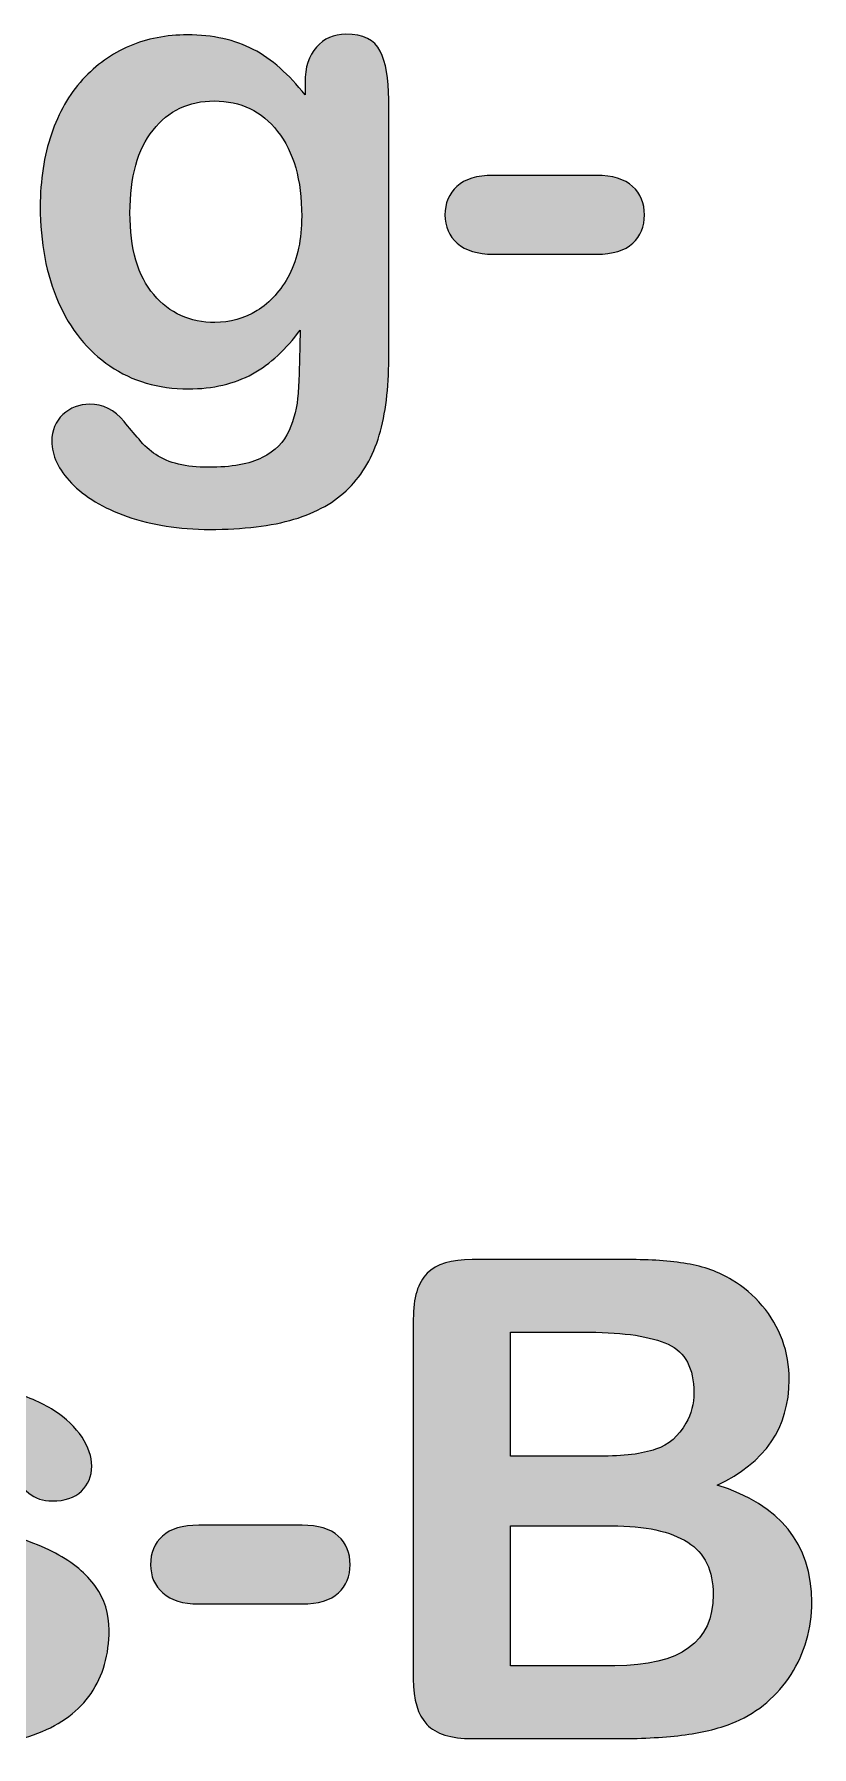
# Model space of a CAD drawing. Header units: millimetres. Extents: x 190 to 440, y -221 to -136.
# Drawn here: x 220.13 to 225.04, y -199.3 to -188.47 of the extents above; entities that cross this region are included whole.
import ezdxf

# ---------------------------------------------------------------- set-up
doc = ezdxf.new("R2010")
doc.units = ezdxf.units.MM
doc.header["$MEASUREMENT"] = 0
doc.layers.add('Layer 1', color=7, linetype='Continuous')

# ---------------------------------------------------------------- blocks, each defined once
blk = doc.blocks.new('block 6')
at = {"layer": 'Layer 1', "true_color": 0x231f20}
h = blk.add_hatch(color=250, dxfattribs=at)
h.dxf.hatch_style = 2
edge = h.paths.add_edge_path()
edge.add_spline(control_points=[(222.365, -188.882), (222.365, -188.882), (222.365, -190.522), (222.365, -190.522), (222.365, -190.709), (222.345, -190.87), (222.305, -191.005), (222.265, -191.14), (222.201, -191.252), (222.113, -191.34), (222.025, -191.428), (221.909, -191.494), (221.766, -191.537), (221.624, -191.579), (221.446, -191.601), (221.234, -191.601), (221.04, -191.601), (220.866, -191.573), (220.713, -191.519), (220.56, -191.465), (220.443, -191.394), (220.36, -191.308), (220.277, -191.222), (220.236, -191.134), (220.236, -191.043), (220.236, -190.974), (220.259, -190.918), (220.306, -190.874), (220.353, -190.831), (220.409, -190.809), (220.476, -190.809), (220.558, -190.809), (220.631, -190.845), (220.693, -190.919), (220.723, -190.956), (220.754, -190.993), (220.787, -191.031), (220.819, -191.069), (220.855, -191.102), (220.894, -191.128), (220.933, -191.155), (220.981, -191.175), (221.036, -191.188), (221.091, -191.201), (221.154, -191.208), (221.226, -191.208), (221.372, -191.208), (221.485, -191.188), (221.566, -191.147), (221.647, -191.106), (221.703, -191.049), (221.735, -190.976), (221.768, -190.903), (221.787, -190.825), (221.792, -190.742), (221.798, -190.658), (221.802, -190.524), (221.805, -190.34), (221.718, -190.461), (221.618, -190.553), (221.504, -190.617), (221.39, -190.68), (221.255, -190.712), (221.098, -190.712), (220.909, -190.712), (220.744, -190.663), (220.603, -190.567), (220.461, -190.471), (220.353, -190.335), (220.277, -190.162), (220.201, -189.988), (220.163, -189.788), (220.163, -189.56), (220.163, -189.391), (220.187, -189.238), (220.233, -189.101), (220.279, -188.965), (220.345, -188.85), (220.43, -188.756), (220.516, -188.663), (220.614, -188.592), (220.726, -188.544), (220.837, -188.497), (220.96, -188.473), (221.094, -188.473), (221.254, -188.473), (221.392, -188.504), (221.509, -188.565), (221.626, -188.626), (221.735, -188.723), (221.836, -188.853), (221.836, -188.853), (221.836, -188.777), (221.836, -188.777), (221.836, -188.679), (221.86, -188.603), (221.908, -188.55), (221.956, -188.496), (222.018, -188.469), (222.094, -188.469), (222.203, -188.469), (222.275, -188.504), (222.311, -188.575), (222.347, -188.646), (222.365, -188.749), (222.365, -188.882)], knot_values=[0, 0, 0, 0, 1, 1, 1, 2, 2, 2, 3, 3, 3, 4, 4, 4, 5, 5, 5, 6, 6, 6, 7, 7, 7, 8, 8, 8, 9, 9, 9, 10, 10, 10, 11, 11, 11, 12, 12, 12, 13, 13, 13, 14, 14, 14, 15, 15, 15, 16, 16, 16, 17, 17, 17, 18, 18, 18, 19, 19, 19, 20, 20, 20, 21, 21, 21, 22, 22, 22, 23, 23, 23, 24, 24, 24, 25, 25, 25, 26, 26, 26, 27, 27, 27, 28, 28, 28, 29, 29, 29, 30, 30, 30, 31, 31, 31, 32, 32, 32, 33, 33, 33, 34, 34, 34, 35, 35, 35, 35], degree=3, periodic=1)
edge = h.paths.add_edge_path()
edge.add_spline(control_points=[(220.73, -189.598), (220.73, -189.826), (220.78, -189.999), (220.88, -190.116), (220.98, -190.234), (221.109, -190.292), (221.267, -190.292), (221.361, -190.292), (221.45, -190.267), (221.533, -190.217), (221.616, -190.166), (221.684, -190.091), (221.737, -189.989), (221.789, -189.888), (221.815, -189.765), (221.815, -189.62), (221.815, -189.39), (221.764, -189.211), (221.663, -189.083), (221.562, -188.955), (221.429, -188.891), (221.263, -188.891), (221.102, -188.891), (220.973, -188.952), (220.876, -189.075), (220.778, -189.197), (220.73, -189.372), (220.73, -189.598)], knot_values=[0, 0, 0, 0, 1, 1, 1, 2, 2, 2, 3, 3, 3, 4, 4, 4, 5, 5, 5, 6, 6, 6, 7, 7, 7, 8, 8, 8, 9, 9, 9, 9], degree=3, periodic=1)
h = blk.add_hatch(color=250, dxfattribs=at)
h.dxf.hatch_style = 2
edge = h.paths.add_edge_path()
edge.add_spline(control_points=[(223.677, -189.86), (223.677, -189.86), (223.024, -189.86), (223.024, -189.86), (222.925, -189.86), (222.85, -189.837), (222.798, -189.791), (222.746, -189.745), (222.72, -189.685), (222.72, -189.612), (222.72, -189.538), (222.746, -189.477), (222.796, -189.431), (222.846, -189.385), (222.922, -189.362), (223.024, -189.362), (223.024, -189.362), (223.677, -189.362), (223.677, -189.362), (223.779, -189.362), (223.856, -189.385), (223.906, -189.431), (223.956, -189.477), (223.981, -189.538), (223.981, -189.612), (223.981, -189.685), (223.957, -189.745), (223.907, -189.791), (223.857, -189.837), (223.781, -189.86), (223.677, -189.86)], knot_values=[0, 0, 0, 0, 1, 1, 1, 2, 2, 2, 3, 3, 3, 4, 4, 4, 5, 5, 5, 6, 6, 6, 7, 7, 7, 8, 8, 8, 9, 9, 9, 10, 10, 10, 10], degree=3, periodic=1)
at = {"layer": 'Layer 1', "lineweight": 0}
for points, knots in [([(222.365, -188.882), (222.365, -188.882), (222.365, -190.522), (222.365, -190.522), (222.365, -190.709), (222.345, -190.87), (222.305, -191.005), (222.265, -191.14), (222.201, -191.252), (222.113, -191.34), (222.025, -191.428), (221.909, -191.494), (221.766, -191.537), (221.624, -191.579), (221.446, -191.601), (221.234, -191.601), (221.04, -191.601), (220.866, -191.573), (220.713, -191.519), (220.56, -191.465), (220.443, -191.394), (220.36, -191.308), (220.277, -191.222), (220.236, -191.134), (220.236, -191.043), (220.236, -190.974), (220.259, -190.918), (220.306, -190.874), (220.353, -190.831), (220.409, -190.809), (220.476, -190.809), (220.558, -190.809), (220.631, -190.845), (220.693, -190.919), (220.723, -190.956), (220.754, -190.993), (220.787, -191.031), (220.819, -191.069), (220.855, -191.102), (220.894, -191.128), (220.933, -191.155), (220.981, -191.175), (221.036, -191.188), (221.091, -191.201), (221.154, -191.208), (221.226, -191.208), (221.372, -191.208), (221.485, -191.188), (221.566, -191.147), (221.647, -191.106), (221.703, -191.049), (221.735, -190.976), (221.768, -190.903), (221.787, -190.825), (221.792, -190.742), (221.798, -190.658), (221.802, -190.524), (221.805, -190.34), (221.718, -190.461), (221.618, -190.553), (221.504, -190.617), (221.39, -190.68), (221.255, -190.712), (221.098, -190.712), (220.909, -190.712), (220.744, -190.663), (220.603, -190.567), (220.461, -190.471), (220.353, -190.335), (220.277, -190.162), (220.201, -189.988), (220.163, -189.788), (220.163, -189.56), (220.163, -189.391), (220.187, -189.238), (220.233, -189.101), (220.279, -188.965), (220.345, -188.85), (220.43, -188.756), (220.516, -188.663), (220.614, -188.592), (220.726, -188.544), (220.837, -188.497), (220.96, -188.473), (221.094, -188.473), (221.254, -188.473), (221.392, -188.504), (221.509, -188.565), (221.626, -188.626), (221.735, -188.723), (221.836, -188.853), (221.836, -188.853), (221.836, -188.777), (221.836, -188.777), (221.836, -188.679), (221.86, -188.603), (221.908, -188.55), (221.956, -188.496), (222.018, -188.469), (222.094, -188.469), (222.203, -188.469), (222.275, -188.504), (222.311, -188.575), (222.347, -188.646), (222.365, -188.749), (222.365, -188.882)], [0, 0, 0, 0, 1, 1, 1, 2, 2, 2, 3, 3, 3, 4, 4, 4, 5, 5, 5, 6, 6, 6, 7, 7, 7, 8, 8, 8, 9, 9, 9, 10, 10, 10, 11, 11, 11, 12, 12, 12, 13, 13, 13, 14, 14, 14, 15, 15, 15, 16, 16, 16, 17, 17, 17, 18, 18, 18, 19, 19, 19, 20, 20, 20, 21, 21, 21, 22, 22, 22, 23, 23, 23, 24, 24, 24, 25, 25, 25, 26, 26, 26, 27, 27, 27, 28, 28, 28, 29, 29, 29, 30, 30, 30, 31, 31, 31, 32, 32, 32, 33, 33, 33, 34, 34, 34, 35, 35, 35, 35]), ([(220.73, -189.598), (220.73, -189.826), (220.78, -189.999), (220.88, -190.116), (220.98, -190.234), (221.109, -190.292), (221.267, -190.292), (221.361, -190.292), (221.45, -190.267), (221.533, -190.217), (221.616, -190.166), (221.684, -190.091), (221.737, -189.989), (221.789, -189.888), (221.815, -189.765), (221.815, -189.62), (221.815, -189.39), (221.764, -189.211), (221.663, -189.083), (221.562, -188.955), (221.429, -188.891), (221.263, -188.891), (221.102, -188.891), (220.973, -188.952), (220.876, -189.075), (220.778, -189.197), (220.73, -189.372), (220.73, -189.598)], [0, 0, 0, 0, 1, 1, 1, 2, 2, 2, 3, 3, 3, 4, 4, 4, 5, 5, 5, 6, 6, 6, 7, 7, 7, 8, 8, 8, 9, 9, 9, 9]), ([(223.677, -189.86), (223.677, -189.86), (223.024, -189.86), (223.024, -189.86), (222.925, -189.86), (222.85, -189.837), (222.798, -189.791), (222.746, -189.745), (222.72, -189.685), (222.72, -189.612), (222.72, -189.538), (222.746, -189.477), (222.796, -189.431), (222.846, -189.385), (222.922, -189.362), (223.024, -189.362), (223.024, -189.362), (223.677, -189.362), (223.677, -189.362), (223.779, -189.362), (223.856, -189.385), (223.906, -189.431), (223.956, -189.477), (223.981, -189.538), (223.981, -189.612), (223.981, -189.685), (223.957, -189.745), (223.907, -189.791), (223.857, -189.837), (223.781, -189.86), (223.677, -189.86)], [0, 0, 0, 0, 1, 1, 1, 2, 2, 2, 3, 3, 3, 4, 4, 4, 5, 5, 5, 6, 6, 6, 7, 7, 7, 8, 8, 8, 9, 9, 9, 10, 10, 10, 10])]:
    blk.add_open_spline(points, degree=3, knots=knots, dxfattribs=at)
blk = doc.blocks.new('block 7')
at = {"layer": 'Layer 1', "true_color": 0x231f20}
h = blk.add_hatch(color=250, dxfattribs=at)
h.dxf.hatch_style = 2
edge = h.paths.add_edge_path()
edge.add_spline(control_points=[(223.818, -199.249), (223.818, -199.249), (222.892, -199.249), (222.892, -199.249), (222.758, -199.249), (222.663, -199.219), (222.606, -199.159), (222.549, -199.099), (222.52, -199.004), (222.52, -198.873), (222.52, -198.873), (222.52, -196.595), (222.52, -196.595), (222.52, -196.461), (222.549, -196.365), (222.608, -196.306), (222.666, -196.248), (222.761, -196.219), (222.892, -196.219), (222.892, -196.219), (223.874, -196.219), (223.874, -196.219), (224.019, -196.219), (224.144, -196.227), (224.25, -196.245), (224.356, -196.263), (224.451, -196.298), (224.535, -196.349), (224.607, -196.391), (224.67, -196.446), (224.725, -196.511), (224.781, -196.576), (224.823, -196.649), (224.852, -196.728), (224.881, -196.807), (224.895, -196.891), (224.895, -196.979), (224.895, -197.282), (224.743, -197.504), (224.44, -197.645), (224.838, -197.772), (225.038, -198.018), (225.038, -198.385), (225.038, -198.554), (224.994, -198.707), (224.907, -198.843), (224.821, -198.978), (224.703, -199.079), (224.556, -199.143), (224.464, -199.182), (224.358, -199.209), (224.238, -199.225), (224.118, -199.241), (223.978, -199.249), (223.818, -199.249)], knot_values=[0, 0, 0, 0, 1, 1, 1, 2, 2, 2, 3, 3, 3, 4, 4, 4, 5, 5, 5, 6, 6, 6, 7, 7, 7, 8, 8, 8, 9, 9, 9, 10, 10, 10, 11, 11, 11, 12, 12, 12, 13, 13, 13, 14, 14, 14, 15, 15, 15, 16, 16, 16, 17, 17, 17, 18, 18, 18, 18], degree=3, periodic=1)
edge = h.paths.add_edge_path()
edge.add_spline(control_points=[(223.134, -196.679), (223.134, -196.679), (223.134, -197.463), (223.134, -197.463), (223.134, -197.463), (223.696, -197.463), (223.696, -197.463), (223.849, -197.463), (223.967, -197.448), (224.051, -197.419), (224.134, -197.391), (224.198, -197.335), (224.242, -197.254), (224.276, -197.196), (224.293, -197.131), (224.293, -197.06), (224.293, -196.907), (224.239, -196.805), (224.13, -196.755), (224.021, -196.705), (223.855, -196.679), (223.632, -196.679), (223.632, -196.679), (223.134, -196.679), (223.134, -196.679)], knot_values=[0, 0, 0, 0, 1, 1, 1, 2, 2, 2, 3, 3, 3, 4, 4, 4, 5, 5, 5, 6, 6, 6, 7, 7, 7, 8, 8, 8, 8], degree=3, periodic=1)
edge = h.paths.add_edge_path()
edge.add_spline(control_points=[(223.773, -197.903), (223.773, -197.903), (223.134, -197.903), (223.134, -197.903), (223.134, -197.903), (223.134, -198.788), (223.134, -198.788), (223.134, -198.788), (223.793, -198.788), (223.793, -198.788), (224.208, -198.788), (224.415, -198.638), (224.415, -198.339), (224.415, -198.186), (224.362, -198.075), (224.254, -198.007), (224.147, -197.938), (223.986, -197.903), (223.773, -197.903)], knot_values=[0, 0, 0, 0, 1, 1, 1, 2, 2, 2, 3, 3, 3, 4, 4, 4, 5, 5, 5, 6, 6, 6, 6], degree=3, periodic=1)
h = blk.add_hatch(color=250, dxfattribs=at)
h.dxf.hatch_style = 2
edge = h.paths.add_edge_path()
edge.add_spline(control_points=[(220.598, -198.563), (220.598, -198.718), (220.56, -198.852), (220.484, -198.963), (220.408, -199.073), (220.296, -199.158), (220.148, -199.215), (220, -199.272), (219.82, -199.3), (219.607, -199.3), (219.405, -199.3), (219.231, -199.269), (219.087, -199.207), (218.942, -199.145), (218.835, -199.068), (218.766, -198.975), (218.697, -198.882), (218.663, -198.789), (218.663, -198.695), (218.663, -198.633), (218.685, -198.58), (218.729, -198.536), (218.773, -198.492), (218.829, -198.47), (218.896, -198.47), (218.956, -198.47), (219.001, -198.484), (219.033, -198.513), (219.064, -198.542), (219.095, -198.583), (219.124, -198.635), (219.182, -198.736), (219.251, -198.811), (219.331, -198.86), (219.412, -198.91), (219.522, -198.935), (219.661, -198.935), (219.774, -198.935), (219.867, -198.909), (219.939, -198.859), (220.012, -198.809), (220.048, -198.751), (220.048, -198.687), (220.048, -198.587), (220.01, -198.515), (219.935, -198.47), (219.86, -198.424), (219.736, -198.381), (219.564, -198.339), (219.37, -198.291), (219.212, -198.24), (219.09, -198.187), (218.968, -198.134), (218.87, -198.064), (218.797, -197.978), (218.724, -197.891), (218.688, -197.784), (218.688, -197.657), (218.688, -197.544), (218.721, -197.437), (218.789, -197.337), (218.856, -197.236), (218.956, -197.156), (219.088, -197.096), (219.219, -197.036), (219.378, -197.006), (219.564, -197.006), (219.71, -197.006), (219.841, -197.021), (219.958, -197.052), (220.074, -197.082), (220.171, -197.123), (220.249, -197.173), (220.327, -197.224), (220.386, -197.281), (220.427, -197.343), (220.468, -197.405), (220.488, -197.466), (220.488, -197.525), (220.488, -197.59), (220.466, -197.643), (220.423, -197.684), (220.379, -197.725), (220.318, -197.746), (220.238, -197.746), (220.18, -197.746), (220.131, -197.73), (220.09, -197.696), (220.049, -197.663), (220.003, -197.614), (219.951, -197.548), (219.908, -197.493), (219.858, -197.448), (219.8, -197.415), (219.742, -197.382), (219.663, -197.366), (219.564, -197.366), (219.462, -197.366), (219.377, -197.387), (219.31, -197.431), (219.242, -197.474), (219.208, -197.528), (219.208, -197.593), (219.208, -197.652), (219.233, -197.701), (219.283, -197.739), (219.333, -197.777), (219.399, -197.808), (219.483, -197.833), (219.567, -197.858), (219.683, -197.888), (219.831, -197.924), (220.006, -197.967), (220.149, -198.018), (220.26, -198.077), (220.371, -198.136), (220.455, -198.206), (220.512, -198.287), (220.569, -198.367), (220.598, -198.459), (220.598, -198.563)], knot_values=[0, 0, 0, 0, 1, 1, 1, 2, 2, 2, 3, 3, 3, 4, 4, 4, 5, 5, 5, 6, 6, 6, 7, 7, 7, 8, 8, 8, 9, 9, 9, 10, 10, 10, 11, 11, 11, 12, 12, 12, 13, 13, 13, 14, 14, 14, 15, 15, 15, 16, 16, 16, 17, 17, 17, 18, 18, 18, 19, 19, 19, 20, 20, 20, 21, 21, 21, 22, 22, 22, 23, 23, 23, 24, 24, 24, 25, 25, 25, 26, 26, 26, 27, 27, 27, 28, 28, 28, 29, 29, 29, 30, 30, 30, 31, 31, 31, 32, 32, 32, 33, 33, 33, 34, 34, 34, 35, 35, 35, 36, 36, 36, 37, 37, 37, 38, 38, 38, 39, 39, 39, 40, 40, 40, 40], degree=3, periodic=1)
h = blk.add_hatch(color=250, dxfattribs=at)
h.dxf.hatch_style = 2
edge = h.paths.add_edge_path()
edge.add_spline(control_points=[(221.817, -198.397), (221.817, -198.397), (221.164, -198.397), (221.164, -198.397), (221.065, -198.397), (220.989, -198.374), (220.938, -198.328), (220.886, -198.282), (220.86, -198.222), (220.86, -198.149), (220.86, -198.075), (220.885, -198.014), (220.936, -197.968), (220.986, -197.922), (221.062, -197.899), (221.164, -197.899), (221.164, -197.899), (221.817, -197.899), (221.817, -197.899), (221.919, -197.899), (221.995, -197.922), (222.046, -197.968), (222.096, -198.014), (222.121, -198.075), (222.121, -198.149), (222.121, -198.222), (222.096, -198.282), (222.047, -198.328), (221.997, -198.374), (221.92, -198.397), (221.817, -198.397)], knot_values=[0, 0, 0, 0, 1, 1, 1, 2, 2, 2, 3, 3, 3, 4, 4, 4, 5, 5, 5, 6, 6, 6, 7, 7, 7, 8, 8, 8, 9, 9, 9, 10, 10, 10, 10], degree=3, periodic=1)
at = {"layer": 'Layer 1', "lineweight": 0}
for points, knots in [([(223.818, -199.249), (223.818, -199.249), (222.892, -199.249), (222.892, -199.249), (222.758, -199.249), (222.663, -199.219), (222.606, -199.159), (222.549, -199.099), (222.52, -199.004), (222.52, -198.873), (222.52, -198.873), (222.52, -196.595), (222.52, -196.595), (222.52, -196.461), (222.549, -196.365), (222.608, -196.306), (222.666, -196.248), (222.761, -196.219), (222.892, -196.219), (222.892, -196.219), (223.874, -196.219), (223.874, -196.219), (224.019, -196.219), (224.144, -196.227), (224.25, -196.245), (224.356, -196.263), (224.451, -196.298), (224.535, -196.349), (224.607, -196.391), (224.67, -196.446), (224.725, -196.511), (224.781, -196.576), (224.823, -196.649), (224.852, -196.728), (224.881, -196.807), (224.895, -196.891), (224.895, -196.979), (224.895, -197.282), (224.743, -197.504), (224.44, -197.645), (224.838, -197.772), (225.038, -198.018), (225.038, -198.385), (225.038, -198.554), (224.994, -198.707), (224.907, -198.843), (224.821, -198.978), (224.703, -199.079), (224.556, -199.143), (224.464, -199.182), (224.358, -199.209), (224.238, -199.225), (224.118, -199.241), (223.978, -199.249), (223.818, -199.249)], [0, 0, 0, 0, 1, 1, 1, 2, 2, 2, 3, 3, 3, 4, 4, 4, 5, 5, 5, 6, 6, 6, 7, 7, 7, 8, 8, 8, 9, 9, 9, 10, 10, 10, 11, 11, 11, 12, 12, 12, 13, 13, 13, 14, 14, 14, 15, 15, 15, 16, 16, 16, 17, 17, 17, 18, 18, 18, 18]), ([(223.134, -196.679), (223.134, -196.679), (223.134, -197.463), (223.134, -197.463), (223.134, -197.463), (223.696, -197.463), (223.696, -197.463), (223.849, -197.463), (223.967, -197.448), (224.051, -197.419), (224.134, -197.391), (224.198, -197.335), (224.242, -197.254), (224.276, -197.196), (224.293, -197.131), (224.293, -197.06), (224.293, -196.907), (224.239, -196.805), (224.13, -196.755), (224.021, -196.705), (223.855, -196.679), (223.632, -196.679), (223.632, -196.679), (223.134, -196.679), (223.134, -196.679)], [0, 0, 0, 0, 1, 1, 1, 2, 2, 2, 3, 3, 3, 4, 4, 4, 5, 5, 5, 6, 6, 6, 7, 7, 7, 8, 8, 8, 8]), ([(220.598, -198.563), (220.598, -198.718), (220.56, -198.852), (220.484, -198.963), (220.408, -199.073), (220.296, -199.158), (220.148, -199.215), (220, -199.272), (219.82, -199.3), (219.607, -199.3), (219.405, -199.3), (219.231, -199.269), (219.087, -199.207), (218.942, -199.145), (218.835, -199.068), (218.766, -198.975), (218.697, -198.882), (218.663, -198.789), (218.663, -198.695), (218.663, -198.633), (218.685, -198.58), (218.729, -198.536), (218.773, -198.492), (218.829, -198.47), (218.896, -198.47), (218.956, -198.47), (219.001, -198.484), (219.033, -198.513), (219.064, -198.542), (219.095, -198.583), (219.124, -198.635), (219.182, -198.736), (219.251, -198.811), (219.331, -198.86), (219.412, -198.91), (219.522, -198.935), (219.661, -198.935), (219.774, -198.935), (219.867, -198.909), (219.939, -198.859), (220.012, -198.809), (220.048, -198.751), (220.048, -198.687), (220.048, -198.587), (220.01, -198.515), (219.935, -198.47), (219.86, -198.424), (219.736, -198.381), (219.564, -198.339), (219.37, -198.291), (219.212, -198.24), (219.09, -198.187), (218.968, -198.134), (218.87, -198.064), (218.797, -197.978), (218.724, -197.891), (218.688, -197.784), (218.688, -197.657), (218.688, -197.544), (218.721, -197.437), (218.789, -197.337), (218.856, -197.236), (218.956, -197.156), (219.088, -197.096), (219.219, -197.036), (219.378, -197.006), (219.564, -197.006), (219.71, -197.006), (219.841, -197.021), (219.958, -197.052), (220.074, -197.082), (220.171, -197.123), (220.249, -197.173), (220.327, -197.224), (220.386, -197.281), (220.427, -197.343), (220.468, -197.405), (220.488, -197.466), (220.488, -197.525), (220.488, -197.59), (220.466, -197.643), (220.423, -197.684), (220.379, -197.725), (220.318, -197.746), (220.238, -197.746), (220.18, -197.746), (220.131, -197.73), (220.09, -197.696), (220.049, -197.663), (220.003, -197.614), (219.951, -197.548), (219.908, -197.493), (219.858, -197.448), (219.8, -197.415), (219.742, -197.382), (219.663, -197.366), (219.564, -197.366), (219.462, -197.366), (219.377, -197.387), (219.31, -197.431), (219.242, -197.474), (219.208, -197.528), (219.208, -197.593), (219.208, -197.652), (219.233, -197.701), (219.283, -197.739), (219.333, -197.777), (219.399, -197.808), (219.483, -197.833), (219.567, -197.858), (219.683, -197.888), (219.831, -197.924), (220.006, -197.967), (220.149, -198.018), (220.26, -198.077), (220.371, -198.136), (220.455, -198.206), (220.512, -198.287), (220.569, -198.367), (220.598, -198.459), (220.598, -198.563)], [0, 0, 0, 0, 1, 1, 1, 2, 2, 2, 3, 3, 3, 4, 4, 4, 5, 5, 5, 6, 6, 6, 7, 7, 7, 8, 8, 8, 9, 9, 9, 10, 10, 10, 11, 11, 11, 12, 12, 12, 13, 13, 13, 14, 14, 14, 15, 15, 15, 16, 16, 16, 17, 17, 17, 18, 18, 18, 19, 19, 19, 20, 20, 20, 21, 21, 21, 22, 22, 22, 23, 23, 23, 24, 24, 24, 25, 25, 25, 26, 26, 26, 27, 27, 27, 28, 28, 28, 29, 29, 29, 30, 30, 30, 31, 31, 31, 32, 32, 32, 33, 33, 33, 34, 34, 34, 35, 35, 35, 36, 36, 36, 37, 37, 37, 38, 38, 38, 39, 39, 39, 40, 40, 40, 40]), ([(221.817, -198.397), (221.817, -198.397), (221.164, -198.397), (221.164, -198.397), (221.065, -198.397), (220.989, -198.374), (220.938, -198.328), (220.886, -198.282), (220.86, -198.222), (220.86, -198.149), (220.86, -198.075), (220.885, -198.014), (220.936, -197.968), (220.986, -197.922), (221.062, -197.899), (221.164, -197.899), (221.164, -197.899), (221.817, -197.899), (221.817, -197.899), (221.919, -197.899), (221.995, -197.922), (222.046, -197.968), (222.096, -198.014), (222.121, -198.075), (222.121, -198.149), (222.121, -198.222), (222.096, -198.282), (222.047, -198.328), (221.997, -198.374), (221.92, -198.397), (221.817, -198.397)], [0, 0, 0, 0, 1, 1, 1, 2, 2, 2, 3, 3, 3, 4, 4, 4, 5, 5, 5, 6, 6, 6, 7, 7, 7, 8, 8, 8, 9, 9, 9, 10, 10, 10, 10]), ([(223.773, -197.903), (223.773, -197.903), (223.134, -197.903), (223.134, -197.903), (223.134, -197.903), (223.134, -198.788), (223.134, -198.788), (223.134, -198.788), (223.793, -198.788), (223.793, -198.788), (224.208, -198.788), (224.415, -198.638), (224.415, -198.339), (224.415, -198.186), (224.362, -198.075), (224.254, -198.007), (224.147, -197.938), (223.986, -197.903), (223.773, -197.903)], [0, 0, 0, 0, 1, 1, 1, 2, 2, 2, 3, 3, 3, 4, 4, 4, 5, 5, 5, 6, 6, 6, 6])]:
    blk.add_open_spline(points, degree=3, knots=knots, dxfattribs=at)

msp = doc.modelspace()

# ---------------------------------------------------------------- block references
at = {"layer": 'Layer 1'}
for name in ['block 6', 'block 7']:
    msp.add_blockref(name, (0, 0), dxfattribs=at)

doc.saveas('drawing.dxf')
